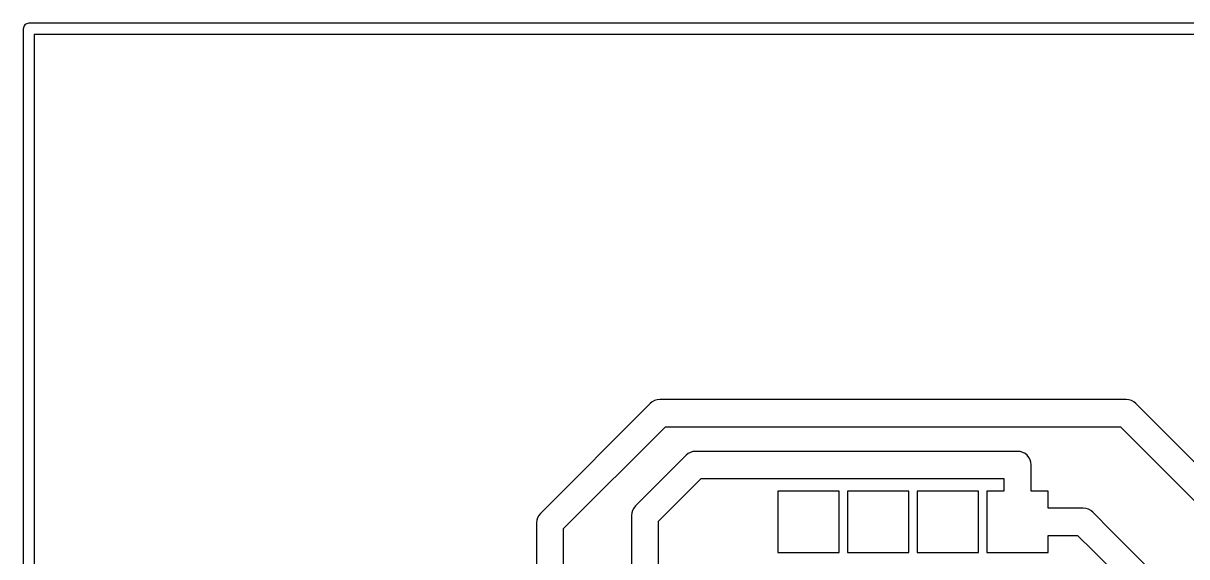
# Model space of a CAD drawing. Extents: x -61.2 to 4.2, y -8.7 to 47.2.
# Drawn here: x -61.2 to -18.79, y 27.77 to 47.2 of the extents above; entities that cross this region are included whole.
import ezdxf

# ---------------------------------------------------------------- set-up
doc = ezdxf.new("R2010")
doc.units = 0
doc.header["$LTSCALE"] = 0.000394
doc.layers.add('PLAN_1', color=7, linetype='CONTINUOUS')

msp = doc.modelspace()

# ---------------------------------------------------------------- linework, layer by layer
at = {"layer": 'PLAN_1', "color": 4}
for p, q in [((-61.186253, 47.077148, 0.2), (-61.197727, 47.03933, 0.2)), ((-61.167622, 47.112, 0.2), (-61.186253, 47.077148, 0.2)), ((-61.142551, 47.142548, 0.2), (-61.167622, 47.112, 0.2)), ((-61.112003, 47.167622, 0.2), (-61.142551, 47.142548, 0.2)), ((-61.077152, 47.186249, 0.2), (-61.112003, 47.167622, 0.2)), ((-61.039333, 47.19772, 0.2), (-61.077152, 47.186249, 0.2)), ((-61.000004, 47.201595, 0.2), (-61.039333, 47.19772, 0.2)), ((3.999989, 47.201595, 0.2), (-61.000004, 47.201595, 0.2)), ((-61.197727, 47.03933, 0.2), (-61.201595, 47, 0.2)), ((-61.201595, 47, 0.2), (-61.201595, -8.5, 0.2)), ((3.798397, 46.798405, 0.2), (-60.798412, 46.798405, 0.2)), ((-60.798412, 46.798405, 0.2), (-60.798412, -8.298405, 0.2)), ((-38.349098, 33.349098, 0.2), (-42.349098, 29.349098, 0.2)), ((-38.274284, 33.410496, 0.2), (-38.349098, 33.349098, 0.2)), ((-38.188931, 33.45612, 0.2), (-38.274284, 33.410496, 0.2)), ((-38.096317, 33.484215, 0.2), (-38.188931, 33.45612, 0.2)), ((-38, 33.493698, 0.2), (-38.096317, 33.484215, 0.2)), ((-37, 33.493698, 0.2), (-38, 33.493698, 0.2)), ((-21, 33.493698, 0.2), (-37, 33.493698, 0.2)), ((-20.903683, 33.484215, 0.2), (-21, 33.493698, 0.2)), ((-20.811069, 33.45612, 0.2), (-20.903683, 33.484215, 0.2)), ((-20.725716, 33.410496, 0.2), (-20.811069, 33.45612, 0.2)), ((-20.650902, 33.349098, 0.2), (-20.725716, 33.410496, 0.2)), ((-17.689892, 30.388088, 0.2), (-20.650902, 33.349098, 0.2)), ((-41.506302, 28.795502, 0.2), (-37.795502, 32.506302, 0.2)), ((-37.795502, 32.506302, 0.2), (-37, 32.506302, 0.2)), ((-37, 32.506302, 0.2), (-21.204498, 32.506302, 0.2)), ((-21.204498, 32.506302, 0.2), (-18.349098, 29.650902, 0.2)), ((-37.044098, 31.4641, 0.2), (-38.889099, 29.619099, 0.2)), ((-36.969284, 31.525497, 0.2), (-37.044098, 31.4641, 0.2)), ((-36.88393, 31.571121, 0.2), (-36.969284, 31.525497, 0.2)), ((-36.791317, 31.599216, 0.2), (-36.88393, 31.571121, 0.2)), ((-36.695, 31.6087, 0.2), (-36.791317, 31.599216, 0.2)), ((-25.380001, 31.6087, 0.2), (-36.695, 31.6087, 0.2)), ((-24.960003, 31.6087, 0.2), (-25.380001, 31.6087, 0.2)), ((-24.863689, 31.599216, 0.2), (-24.960003, 31.6087, 0.2)), ((-24.771072, 31.571121, 0.2), (-24.863689, 31.599216, 0.2)), ((-24.685719, 31.525497, 0.2), (-24.771072, 31.571121, 0.2)), ((-24.610905, 31.4641, 0.2), (-24.685719, 31.525497, 0.2)), ((-24.549507, 31.389286, 0.2), (-24.610905, 31.4641, 0.2)), ((-24.503883, 31.303932, 0.2), (-24.549507, 31.389286, 0.2)), ((-24.475788, 31.211319, 0.2), (-24.503883, 31.303932, 0.2)), ((-24.466305, 31.115002, 0.2), (-24.475788, 31.211319, 0.2)), ((-24.466305, 30.156002, 0.2), (-24.466305, 31.115002, 0.2)), ((-38.046303, 29.065502, 0.2), (-36.490501, 30.621304, 0.2)), ((-36.490501, 30.621304, 0.2), (-25.453701, 30.621304, 0.2)), ((-25.453701, 30.621304, 0.2), (-25.453701, 30.156002, 0.2)), ((-31.464001, 30.156002, 0.2), (-33.696003, 30.156002, 0.2)), ((-33.696003, 30.156002, 0.2), (-33.696003, 27.924, 0.2)), ((-31.464001, 27.924, 0.2), (-31.464001, 30.156002, 0.2)), ((-28.924, 30.156002, 0.2), (-31.156002, 30.156002, 0.2)), ((-31.156002, 30.156002, 0.2), (-31.156002, 27.924, 0.2)), ((-28.924, 27.924, 0.2), (-28.924, 30.156002, 0.2)), ((-26.383999, 30.156002, 0.2), (-28.616001, 30.156002, 0.2)), ((-28.616001, 30.156002, 0.2), (-28.616001, 27.924, 0.2)), ((-26.383999, 27.924, 0.2), (-26.383999, 30.156002, 0.2)), ((-25.453701, 30.156002, 0.2), (-26.076, 30.156002, 0.2)), ((-26.076, 30.156002, 0.2), (-26.076, 27.924, 0.2)), ((-23.844006, 30.156002, 0.2), (-24.466305, 30.156002, 0.2)), ((-23.844006, 29.533699, 0.2), (-23.844006, 30.156002, 0.2)), ((-42.410496, 29.274284, 0.2), (-42.45612, 29.188931, 0.2)), ((-42.349098, 29.349098, 0.2), (-42.410496, 29.274284, 0.2)), ((-39.024216, 29.366318, 0.2), (-39.033699, 29.27, 0.2)), ((-39.033699, 29.27, 0.2), (-39.033699, 8.116, 0.2)), ((-38.99612, 29.458931, 0.2), (-39.024216, 29.366318, 0.2)), ((-38.950497, 29.544285, 0.2), (-38.99612, 29.458931, 0.2)), ((-38.889099, 29.619099, 0.2), (-38.950497, 29.544285, 0.2)), ((-22.566669, 29.533699, 0.2), (-23.844006, 29.533699, 0.2)), ((-22.470356, 29.524216, 0.2), (-22.566669, 29.533699, 0.2)), ((-22.377739, 29.49612, 0.2), (-22.470356, 29.524216, 0.2)), ((-22.292385, 29.450497, 0.2), (-22.377739, 29.49612, 0.2)), ((-22.217571, 29.389099, 0.2), (-22.292385, 29.450497, 0.2)), ((-21.517574, 28.689098, 0.2), (-22.217571, 29.389099, 0.2)), ((-42.484215, 29.096317, 0.2), (-42.493698, 29, 0.2)), ((-42.493698, 29, 0.2), (-42.493698, 8.116, 0.2)), ((-42.45612, 29.188931, 0.2), (-42.484215, 29.096317, 0.2)), ((-38.046303, 8.116, 0.2), (-38.046303, 29.065502, 0.2)), ((-41.506302, 8.116, 0.2), (-41.506302, 28.795502, 0.2)), ((-23.844006, 27.924, 0.2), (-23.844006, 28.546303, 0.2)), ((-23.844006, 28.546303, 0.2), (-22.771168, 28.546303, 0.2)), ((-22.771168, 28.546303, 0.2), (-22.215771, 27.990902, 0.2)), ((-20.284245, 27.455769, 0.2), (-21.517574, 28.689098, 0.2)), ((-22.215771, 27.990902, 0.2), (-21.127041, 26.902172, 0.2)), ((-33.696003, 27.924, 0.2), (-31.464001, 27.924, 0.2)), ((-31.156002, 27.924, 0.2), (-28.924, 27.924, 0.2)), ((-28.616001, 27.924, 0.2), (-26.383999, 27.924, 0.2)), ((-26.076, 27.924, 0.2), (-23.844006, 27.924, 0.2))]:
    msp.add_line(p, q, dxfattribs=at)

doc.saveas('drawing.dxf')
